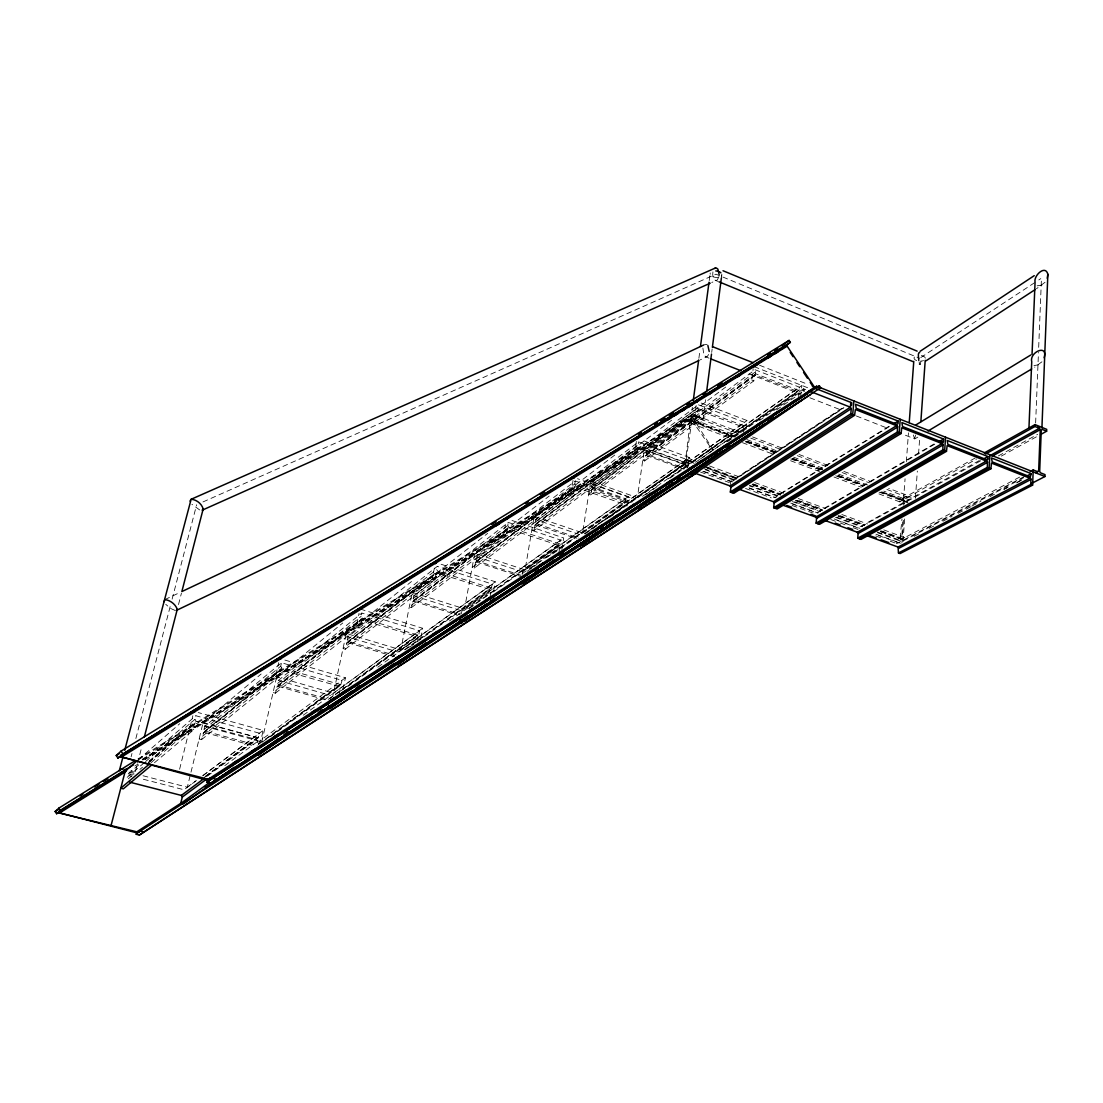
<?xml version="1.0" encoding="UTF-8"?>
<svg xmlns="http://www.w3.org/2000/svg" width="1103" height="1103" viewBox="0 0 1103 1103"><rect width="100%" height="100%" fill="white"/><g stroke="black" fill="none" stroke-linecap="round" stroke-linejoin="round"><path stroke-width="0.75" stroke-dasharray="5 3.75" d="M915.6 435.023L914.608 438.842L902.833 434.224M920.95 360.971L920.302 364.541L915.904 362.79M1035.634 422.945L1038.475 352.408M1038.681 347.348L1041.466 278.19L1038.819 279.928M915.407 498.335L917.338 471.064M918.551 454.022L919.764 436.981M877.188 531.936L899.827 540.208L901.992 518.961M903.109 503.947L903.219 500.073L882.303 492.214M903.55 499.218L905.067 478.799M906.335 461.771L908.472 432.845M880.456 531.522L901.744 539.202L902.557 520.258M903.674 505.229L904.722 498.983L883.779 491.111M901.923 542.731L903.771 517.79M902.999 541.408L904.722 518.134M804.239 391.606L804.487 389.18L759.484 420.477M798.503 398.142L799.027 393.164L798.145 391.703L754.81 375.034L645.669 455.539L644.593 460.957L642.759 460.296L751.832 380.108L753.17 368.747M700.433 458.945L798.999 390.49L799.647 387.277L755.114 369.739L646.068 450.658L646.537 454.395L684.494 468.21M800.654 396.749L801.84 385.457L689.568 464.018L644.593 447.584L637.369 497.618L590.739 481.142L582.591 532.859L534.183 516.369L525.056 569.893L474.745 553.389L464.515 608.842L412.191 592.366L400.761 649.874L346.245 633.453L332.816 696.393M803.232 391.372L803.494 388.794L806.128 389.828M743.56 432.431L744.029 428.543L743.119 427.054L698.02 410.302L591.76 489.332L590.574 494.944L588.671 494.268L694.835 415.597L696.889 416.369L698.02 410.302M668.142 478.895L744.029 425.772L744.746 422.435L698.406 404.829L592.242 484.286L592.669 488.133L632.102 502.017M746.083 428.902L747.062 420.533L700.639 402.843M644.593 460.957L753.804 380.88L754.81 375.034M798.999 390.49L755.707 373.807L755.114 369.739M730.255 484.865L730.655 481.528L843.175 407.421M702.873 348.024L704.017 355.566L708.981 358.199M712.938 271.931C712.124 275.709 713.338 280.755 717.832 281.334M702.942 420.05L705.575 399.755M711.711 352.395L712.152 349.003M721.376 277.97L721.817 274.578A5.873 3.226 7.1 0 1 721.128 276.15L720.245 276.77A5.873 3.226 7.1 0 1 713.227 276.812A5.873 3.226 7.1 0 1 710.277 272.965M688.093 466.652L689.292 457.524L640.829 439.739M696.172 405.504L694.725 417.003L739.561 433.906M744.029 425.772L698.971 409.02L698.061 407.517L698.406 404.829M735.453 437.146L690.395 420.202L685.542 460.282L682.233 463.481L681.999 465.314L688.41 467.644M142.204 759.36L694.959 415.211L688.01 420.353L687.762 422.146L731.137 438.429M690.795 419.112L692.367 407.283M698.888 358.282L700.019 349.83M709.229 280.562L710.125 273.806M694.228 463.343L686.149 459.854L692.077 418.961L737.176 435.933M604.692 520.202L686.038 462.998L686.838 459.537L638.568 441.848L535.727 519.61L535.286 522.174L536.127 523.567L578.703 538.016M687.141 468.155L687.459 465.756L646.068 450.658M546.785 557.456L624.781 502.334L625.663 498.721L575.297 480.991L476.303 556.725L475.82 559.386L476.675 560.82L520.919 575.256M626.876 506.098L628.269 496.612L577.503 478.702M685.997 465.866L685.073 464.335L638.072 447.528L636.803 453.843L533.852 530.626L531.867 529.95L634.666 453.057L636.707 439.091M686.038 462.998L639.092 446.205L638.154 444.647L638.568 441.848M558.89 552.851L559.828 547.019L558.863 545.392L507.614 528.571L413.005 601.383L411.433 607.629L409.282 606.953L503.685 534.624L505.477 524.559M469.326 608.401L559.966 543.931L560.944 540.18L508.318 522.422L413.777 595.799L413.225 598.557L414.108 600.032L460.13 614.454M561.841 549.473L563.702 537.947L510.592 519.996M584.273 533.755L624.698 505.298L624.491 504.347L574.704 486.892L573.284 493.455L474.207 568.128L472.153 567.466L571.051 492.669L573.395 478.164M624.781 502.334L575.794 485.499L574.828 483.9L575.297 480.991M522.146 574.511L522.588 571.878L625.663 498.721M533.852 530.626L535.148 524.821L638.072 447.528M493.661 590.918L495.302 581.764L439.628 563.785M411.433 607.629L506.029 535.396L507.614 528.571M559.966 543.931L508.773 527.096L507.78 525.455L508.318 522.422M490.008 597.33L491.083 591.249L490.09 589.567L436.457 572.76L346.99 642.773L345.253 649.253L343.019 648.592L432.224 579.116L435.285 563.385M405.284 649.653L491.276 588.037L492.365 584.121L437.298 566.377L347.859 636.969L347.252 639.837L348.148 641.353L394.502 655.251M461.426 613.668L461.923 610.924L560.944 540.18M474.207 568.128L475.641 562.116L574.704 486.892M345.253 649.253L434.679 579.888L436.457 572.76M491.276 588.037L437.698 571.23L436.678 569.534L437.298 566.377M417.486 641.381L418.106 638.196L417.072 636.472L360.846 619.721L277.294 686.452L275.392 693.194L273.061 692.532L356.297 626.394L359.068 613.268M418.919 634.032L419.554 630.764L361.839 613.061L278.301 680.441L277.611 683.419L278.535 684.977L328.556 699.274L418.919 634.032L329.976 698.392M420.822 637.824L422.67 628.269L360.915 609.27M275.392 693.194L358.861 627.166L360.846 619.721M417.361 634.97L362.184 618.107L361.15 616.356L361.839 613.061M339.048 694.793L340.469 688.134L339.407 686.342L280.369 669.714L203.628 732.64L201.532 739.658L199.091 738.996L275.447 676.732L278.659 662.696M262.266 742.112L340.786 684.646L342.109 680.372L281.513 662.751L204.758 726.381L204.014 729.483L204.951 731.082L257.192 745.27M342.992 689.375L345.446 677.725L280.617 658.822M201.532 739.658L278.149 677.504L280.369 669.714M340.786 684.646L281.803 668.004L280.727 666.198L281.513 662.751M149.029 761.663L194.528 723.03L256.641 739.506L257.73 741.368L256.958 744.718L260.349 742.705L263.162 730.42L198.223 712.552M205.999 776.457L258.116 737.714L259.591 733.233L195.865 715.75L145.127 759.36M258.695 744.346L259.412 741.271L345.446 677.725M261.783 741.85L276.66 676.801L342.785 622.974M143.004 775.74L187.317 787.211L203.104 722.63L261.149 674.002M179.61 769.246L192.832 715.75M154.448 762.738L192.046 731.192L194.528 723.03M258.116 737.714L196.072 721.224L194.969 719.349L195.865 715.75M135.421 771.548L141.818 746.731M178.507 604.554L181.43 593.193M131.119 756.782L131.988 753.459M135.862 738.527L170.386 605.754M172.123 599.122L196.651 504.747M719.018 276.467L717.308 279.941L711.766 282.506M708.609 354.504L707.285 356.49L700.267 359.868M1045.037 282.271L1036.462 288.752M1041.921 361.812L1034.628 367.216M138.523 759.567L179.748 723.706M138.62 764.958L126.914 775.023L131.808 776.278M144.272 762.683L126.073 778.249L127.038 779.904M145.568 761.58L194.969 719.349M128.348 778.801L132.25 775.478M149.181 761.084L196.072 721.224M139.929 769.398L142.535 767.178M148.381 762.531L193.838 723.954M148.795 762.614L195.658 722.879M151.042 762.642L189.206 730.42L192.046 731.192M204.014 729.483L280.727 666.198M204.951 731.082L281.803 668.004M203.049 733.426L279.735 670.583M203.628 732.64L281.444 669.576M277.611 683.419L361.15 616.356M278.535 684.977L362.184 618.107M276.743 687.21L360.254 620.562M277.294 686.452L361.867 619.61M346.245 633.453L411.502 581.515M347.252 639.837L436.678 569.534M348.148 641.353L437.698 571.23M346.466 643.504L435.906 573.56M346.99 642.773L487.664 533.369M413.225 598.557L507.78 525.455M414.108 600.032L549.184 496.06M412.522 602.086L507.104 529.316M413.005 601.383L508.524 528.489M475.82 559.386L574.828 483.9M534.183 516.369L614.936 454.932M476.675 560.82L575.794 485.499M475.186 562.792L574.236 487.609M475.641 562.116L575.573 486.823M535.286 522.174L638.154 444.647M590.739 481.142L671.934 419.995M536.127 523.567L639.092 446.205M534.721 525.455L638.899 447.473M187.317 787.211L195.589 781.021M202.483 775.85L263.162 730.42M196.431 780.524L184.063 789.776L139.971 778.387M203.297 775.381L259.591 733.233M591.856 486.781L698.061 407.517M644.593 447.584L728.642 384.878M204.965 776.622L257.013 737.879M592.669 488.133L698.971 409.02M205.241 776.636L258.778 736.804M138.523 759.664L685.597 419.457L692.532 414.287L741.381 432.734M591.36 489.953L698.806 410.261M207.336 776.098L256.641 739.506M645.724 453.057L754.81 372.345M590.574 494.944L696.889 416.369M224.805 765.661L257.73 741.368M646.537 454.395L755.707 373.807M645.283 456.132L754.424 375.654M645.669 455.539L755.569 374.992M258.571 744.263L339.738 684.784M265.589 739.3L341.392 683.777M270.621 736.625L339.407 686.342M422.67 628.269L333.506 693.139L276.66 676.801M303.27 715.199L419.554 630.764M340.565 691.112L418.354 634.859M347.693 686.59L417.072 636.472M400.761 649.874L495.302 581.764M492.365 584.121L398.018 652.052L347.859 636.969M377.805 667.191L418.106 638.196M404.415 649.764L491.8 587.251M409.696 647.103L490.09 589.567M464.515 608.842L563.702 537.947M449.459 620.934L491.083 591.249M468.499 608.498L560.462 543.186M493.344 591.939L558.863 545.392M525.056 569.893L628.269 496.612M522.16 573.698L559.828 547.019M530.667 568.376L625.236 501.603M527.275 571.244L537.023 564.35M552.741 553.858L689.292 457.524M686.838 459.537L580.261 534.748L535.727 519.61M588.506 531.108L688.989 460.392L692.781 461.771M592.49 528.434L686.466 462.309M585.059 534.004L596.282 526.117M637.369 497.618L747.062 420.533M609.352 517.514L744.746 422.435M642.497 496.336L744.428 425.124M645.655 494.64L659.704 484.796M670.059 478.15L799.647 387.277M695.552 462.281L799.372 389.855M726.615 441.545L798.145 391.703M727.594 441.627L803.494 388.794M776.512 409.916L801.826 392.351M843.919 407.517L733.605 480.122L705.3 469.781M732.999 480.908L843.202 408.413M920.798 357.551L1036.075 281.734M137.889 759.002L692.532 414.287M142.287 759.705L692.312 417.168L713.324 450.01M142.742 759.664L690.63 418.409L712.703 450.438M142.825 760.008L688.01 420.353M134.856 765.978L137.944 764.145M144.989 759.664L692.353 418.451M888.673 426.461L776.746 495.895L749.585 485.968M889.487 426.503L774.761 497.618L749.364 488.353M914.925 438.842L917.82 437.119M823.969 508.428L935.165 443.282M934.751 444.192L817.089 513.06L790.644 503.409M975.204 457.993L899.965 499.976L899.827 501.713L976.596 458.986M979.34 460.53L860.409 526.476L834.93 517.155M980.719 460.778L858.561 528.199L834.75 519.513M998.394 455.911L1037.633 434.334M1001.331 456.09L1037.565 436.195M1019.627 477.103L896.822 541.794L896.684 543.572L1026.383 475.421M1023.722 477.668L899.207 543.034L875.865 534.514M914.084 536.361L920.15 533.176M929.277 528.392L936.874 524.421M942.941 521.236L952.054 516.452M958.135 513.267L965.732 509.283M971.812 506.098L980.925 501.327M990.039 496.557L994.603 494.158M1003.716 489.387L1009.783 486.202M1017.38 482.218L1023.46 479.033M966.311 509.103L970.874 506.718M1004.281 489.208L1007.329 487.623M1016.442 482.852L1020.992 480.467M704.583 344.605L707.106 344.646M907.728 502.003A5.873 2.592 4 0 1 904.419 497.977L905.384 497.508A5.873 2.592 4 0 1 912.512 497.591L912.843 497.729M164.871 599.591L180.313 592.297M1038.723 364.776L1033.98 365.576M1041.908 285.194L1037.11 285.815M202.952 501.948L715.971 274.192L919.681 358.282M535.148 524.821L576.938 538.65M591.76 489.332L633.522 503.699M715.64 280.438L716.495 280.396M686.218 460.42L689.237 458.545L695.703 460.916M705.603 356.876L706.458 356.903M903.219 500.073L881.89 492.186M129.051 772.128L134.993 773.189A7.914 1.958 11.9 0 0 130.967 770.694M175.156 610.469L170.4 608.36L165.74 604.306M204.606 732.502L253.593 745.793M203.104 722.63L262.473 738.858M204.758 726.381L259.412 741.271M278.232 686.342L328.267 700.626M275.447 676.732L278.149 677.504M278.301 680.441L330.61 695.441M347.872 642.663L395.839 657.03M356.297 626.394L358.861 627.166M413.846 601.3L456.614 614.674M413.777 595.799L461.923 610.924M432.224 579.116L434.679 579.888M476.455 562.047L520.713 576.469M476.303 556.725L522.588 571.878M503.685 534.624L506.029 535.396M571.051 492.669L573.284 493.455M592.242 484.286L635.149 499.425M646.372 455.498L684.356 469.313M634.666 453.057L636.803 453.843M684.88 461.619L692.932 464.57M704.224 468.692L734.943 479.929M749.489 485.237L776.967 495.288M794.753 501.796L820.618 511.254M836.777 517.155L862.643 526.614M792.395 501.603L819.005 511.337L822.493 509.296L797.4 500.1M877.588 532.749L900.999 541.311M682.233 463.481L688.672 465.824M703.962 471.408L732.888 481.97M748.965 487.829L776.278 497.811M790.741 503.078L818.068 513.06M834.144 518.92L859.857 528.309M875.92 534.169L900.999 543.324M702.749 471.339L731.565 481.859M700.474 472.043L729.414 482.604M745.504 488.464L771.231 497.839M792.147 505.464L813.049 513.088M830.738 519.541L838.79 522.464M840.389 523.056L846.828 525.4M853.253 527.744L858.079 529.509M875.768 535.948L880.594 537.712M890.245 541.228L895.071 542.993M709.45 465.962L740.113 477.213M754.645 482.535L783.709 493.193M798.227 498.528L825.678 508.593M841.823 514.508L867.647 523.98M883.793 529.909L904.777 537.602L904.653 539.381L881.187 530.791M705.934 466.597L736.914 477.944M752.922 483.803L780.138 493.772M840.045 515.721L863.98 524.49M686.149 459.854L694.021 462.736M706.692 467.382L737.245 478.564M753.321 484.451L780.634 494.461M796.711 500.348L822.438 509.765M838.514 515.652L864.228 525.069M880.304 530.957L901.206 538.609M704.321 466.927L736.694 478.771M752.012 484.493L780.91 495.082M795.36 500.362L822.659 510.358M838.638 516.094L864.531 525.579M685.542 460.282L693.401 463.163M707.685 468.389L736.611 478.978M752.687 484.865L780 494.861M796.063 500.748L821.776 510.151M837.839 516.039L863.552 525.442M881.228 531.908L900.503 538.967M750.771 438.139L781.2 449.61M797.221 455.649L826.05 466.514M842.058 472.553L869.288 482.824M886.909 489.47L907.728 497.315L907.852 495.564L888.646 488.326M691.622 417.596L696.862 419.581M904.419 497.977L909.175 499.769M746.841 439.573L779.063 451.706M793.567 457.152L822.562 468.072M838.666 474.138L867.675 485.044M691.416 420.284L734.322 436.43M747.131 441.241L775.96 452.078M793.567 458.696L822.383 469.533M838.404 475.545L864.021 485.182M881.628 491.8L904.046 500.224M690.74 420.202L734.198 436.54M747.076 441.379L776.057 452.271M792.147 458.324L821.128 469.216M838.831 475.876L864.587 485.554M746.717 441.379L775.685 452.271M793.388 458.917L822.355 469.809M838.445 475.862L864.187 485.541M690.809 420.739L734.019 436.967M745.311 441.214L775.947 452.726M792.078 458.793L821.101 469.699M837.232 475.765L863.042 485.458M880.773 492.131L903.357 500.61M685.597 419.457L732.971 437.243M745.807 442.069L776.319 453.54M790.768 458.958L821.28 470.416M835.729 475.848L863.029 486.106M879.091 492.131L909.299 503.492M742.388 442.648L774.527 454.698M790.589 460.723L819.501 471.574M833.965 477.006L861.278 487.25M878.939 493.882L904.543 503.754M752.591 436.953L781.393 447.832M798.999 454.477L827.815 465.356M843.823 471.395L871.039 481.666M749.034 373.903L800.295 394.005M809.905 397.783L841.947 410.344M856.369 415.996L888.411 428.571M751.832 380.108L753.804 380.88M759.581 365.272L807.603 384.258M754.135 366.637L811.973 389.456M199.671 509.944L191.881 504.278M914.608 438.842L913.339 434.968M919.999 364.473L919.033 361.867M134.028 774.003A7.914 1.958 11.9 0 1 127.424 773.741M923.528 360.529A5.667 2.882 3 0 1 920.95 361.136M916.69 360.598A5.667 2.882 3 0 1 914.883 356.559L915.835 356.007A5.667 2.882 3 0 1 917.034 355.621M921.35 355.58A5.667 2.882 3 0 1 922.701 355.938L923.831 356.462A5.667 2.882 3 0 1 925.334 358.599M691.471 417.692L690.933 418.354A6.122 2.909 7.3 0 0 694.063 421.884A6.122 2.909 7.3 0 0 701.343 421.994L702.253 421.456A6.122 2.909 7.3 0 0 700.35 417.513A6.122 2.909 7.3 0 0 692.367 417.155L691.471 417.692"/><path stroke-width="1.5" d="M123.757 754.424L117.883 758.037L116.242 755.527L121.054 751.115L789.086 340.413L790.368 342.33L120.875 755.321L121.358 756.975L210.135 779.766L807.41 393.743M919.709 352.588C917.42 351.788 918.716 358.64 918.771 360.405M1031.208 483.638L1044.941 476.524L1045.01 474.607L1040.543 472.842L1039.674 471.477L1041.273 430.032L1042.211 429.425L1046.623 431.218L1046.692 429.343L1035.055 424.6L984.179 452.988M1030.202 471.532L1033.221 469.933L1037.702 471.712L1038.654 471.078L1040.267 429.618L1039.398 428.281L1034.986 426.475L985.572 453.981M1041.921 427.978L1047.85 274.233C1045.368 264.375 1033.483 275.667 1035.069 282.147L1032.05 354.228M867.013 535.755L898.049 547.047L898.462 552.961L1030.878 484.438L1030.85 478.564L991.473 463.067L990.908 468.761L861.016 539.395L857.707 538.195L858.106 533.507L857.334 532.239L824.079 520.147M1031.319 473.683L1030.285 476.868L992.19 461.854L991.459 457.938L1031.319 473.683L1026.769 476.069M898.462 552.961L900.089 553.554L1032.615 485.113L1033.221 469.933M1034.986 426.475L1035.055 424.6M1028.934 428.295L1031.732 361.812C1029.196 352.036 1048.305 343.75 1044.141 357.772M857.707 538.195L987.364 467.369L987.406 461.468L947.132 445.612L946.484 451.334L819.501 524.339L816.123 523.112L816.578 518.41L815.793 517.128L781.862 504.774M987.805 459.069L987.93 456.545L947.187 440.455L947.891 444.399L986.827 459.744L987.805 459.069L984.786 460.737M989.832 454.726L989.129 468.058L859.361 538.788M1047.85 274.233L1047.216 278.259M816.123 523.112L942.872 449.914L942.968 443.971L901.785 427.757L901.054 433.52L777.119 508.979L773.672 507.738L774.182 502.996L773.396 501.7L738.624 489.056M943.41 441.572L943.575 439.022L901.896 422.559L902.571 426.544L942.403 442.234L943.41 441.572L940.459 443.282M945.547 437.202L944.678 450.631L817.806 523.732M920.853 421.649L925.224 360.309M909.23 422.628L913.78 361.357M773.672 507.738L897.359 432.073L897.525 426.075L855.404 409.489L854.591 415.293L733.867 493.303L730.338 492.035L730.917 487.264L730.117 485.954L695.111 473.228M898.2 421.098L898.007 423.662L896.973 424.338L856.218 408.275L855.57 404.263L898.2 421.098L893.844 423.8M900.241 419.278L899.207 432.79L775.395 508.359M853.915 400.94L852.688 414.549L732.102 492.669M850.813 402.388L850.482 406.014L851.557 405.352L851.792 402.774L814.083 387.87M730.338 492.035L850.799 413.804L851.268 408.634L850.385 407.2L809.244 391M753.363 367.12L758.354 364.045M706.665 391.289L711.504 354.077M712.373 347.321L721.376 277.97M693.263 400.527L698.668 359.964M700.46 346.452L709.008 282.244M687.9 476.648L686.121 475.82L665.991 488.863M633.646 509.834L663.165 489.525M580.468 546.357L578.565 545.53L545.13 567.218M598.088 531.315L522.67 583.859L520.685 583.032L485.871 605.616M489.966 597.536L485.706 600.101M461.84 623.319L459.758 622.671L460.282 619.831M395.632 664.075L426.13 642.663M394.254 663.303L330.169 708.746L327.908 708.098L328.556 705.051M256.158 748.565L251.801 751.115M312.632 716.523L258.764 755.086L256.42 754.273L205.213 787.459M183.181 804.115L180.699 803.48L182.285 797.055L181.319 795.415L129.975 782.234M193.645 712.483L193.921 711.38L194.969 711.669M144.383 736.804L177.252 609.421C175.653 604.306 170.165 600.156 164.871 599.591L164.099 601.686M124.708 750.288L191.136 499.273C196.403 499.48 201.877 503.878 203.159 508.993L181.857 591.566L703.852 344.922M119.469 770.239L122.957 756.948M110.989 825.775L125.218 771.149L137.227 760.698M203.159 508.993L202.152 510.206L710.194 283.209M177.252 609.421L176.259 610.483L698.709 360.598M790.368 342.33L787.156 344.701L787.156 346.177L814.759 387.608M65.367 808.265L56.598 813.724L55.15 811.518L58.873 808.113L134.966 760.822M56.598 813.724L58.004 812.456L137.489 833.013M641.394 505.987L138.537 832.241L59.355 813.035L58.9 811.629L60.32 810.347L133.435 764.82M117.883 758.037L119.703 756.382L208.798 780.745M59.038 813.338L124.956 772.155M120.93 757.347L787.156 346.177M149.732 763.759L120.778 788.204L123.315 788.852L151.856 764.917M781.889 345.791L789.086 340.413M181.319 795.415L204.606 778.139M182.285 797.055L206.964 778.828M136.027 832.324L180.754 803.315M206.702 782.289L819.377 385.871L820.646 387.787L210.563 783.295L206.702 782.289L209.584 780.414M180.699 803.48L209.487 782.51M143.666 831.896L140.178 831.042L135.862 834.199L139.323 835.054L698.737 471.284M184.559 803.122L234.084 767.233M256.392 754.438L278.425 738.596M283.926 734.626L288.062 731.661M318.16 712.566L322.297 709.601M327.908 708.098L351.526 691.278M355.69 688.313L359.854 685.335M397.769 664.888L467.314 615.929M459.758 622.671L486.271 604.044M490.463 601.094L494.64 598.157M464.639 621.361L528.971 576.331M534.569 572.416L538.76 569.479M520.657 583.211L554.12 559.814M559.704 555.926L563.881 553.003M600.887 529.371L603.686 527.427M578.537 545.695L603.81 528.116M606.622 526.159L613.64 521.278M581.874 545.378L657.815 492.696M665.991 487.567L673.023 482.7M677.242 479.764L680.055 477.82M638.306 508.717L717.212 454.16M686.107 476L722.63 450.769M726.836 447.846L729.648 445.915M805.314 393.716L810.443 390.228M810.14 390.6L816.661 386.215L1044.941 476.524M817.185 387.387L819.377 385.871M690.712 474.717L763.841 424.31M768.074 421.401L773.699 417.527M689.692 477.309L802.35 399.865M920.026 351.347L1034.242 275.653M730.117 485.954L850.385 407.2M730.917 487.264L851.268 408.634M925.996 360.833L1035.028 289.675M139.323 835.054L695.979 473.339M210.563 783.295L810.567 394.64M276.522 741.244L328.294 707.726M348.038 694.904L396.239 663.703M421.167 647.516L459.786 622.492M607.946 526.476L634.763 509.131M644.276 504.112L690.506 474.138M816.661 386.215L207.226 779.904L210.094 778.056M233.105 763.193L237.421 760.408M274.013 736.776L278.356 733.978M292.805 724.643L297.148 721.845M311.597 712.524L315.927 709.725M330.39 700.391L334.719 697.592M342.288 692.712L346.59 689.926M395.343 658.45L399.644 655.665M432.776 634.28L437.064 631.509M467.107 612.11L471.395 609.339M538.788 565.825L543.09 563.054M572.898 543.807L577.145 541.063M598.391 527.358L602.638 524.614M613.957 517.293L618.204 514.549M629.289 507.408L633.591 504.622M647.944 495.357L652.259 492.572M666.612 483.293L670.927 480.522M689.113 468.775L693.401 466.004M697.689 463.232L701.977 460.475M716.261 451.251L720.549 448.48M723.403 446.632L727.69 443.861M757.099 424.876L761.387 422.118M772.803 414.742L777.091 411.971M791.361 402.76L795.649 399.989M55.15 811.518L58.073 809.699M80.023 796.049L82.946 794.229M94.637 786.963L99.036 784.233M103.42 781.503L107.804 778.773M58.9 811.629L126.197 769.729M59.465 811.546L100.373 786.053M104.757 783.323L123.743 771.493M69.751 805.535L74.135 802.805M78.52 800.075L82.904 797.331M85.827 795.511L91.673 791.871M94.596 790.051L100.442 786.411M104.826 783.681L123.826 771.838M496.157 525.828L499.08 524.022M593.193 465.949L597.55 463.26M667.825 419.898L670.707 418.12M673.575 416.341L677.904 413.68M682.219 411.019L685.101 409.241M687.969 407.462L692.298 404.801M708.912 394.543L711.78 392.778M723.251 385.692L726.119 383.927M737.59 376.854L740.458 375.075M768.184 357.979L770.983 356.241M775.202 353.649L778.001 351.912M773.396 501.7L896.877 425.51M116.242 755.527L119.179 753.721M491.745 524.476L496.143 521.774M525.483 503.726L528.406 501.92M540.139 494.695L544.551 491.993M638.416 434.224L641.353 432.417M654.548 424.297L657.485 422.49M660.421 420.684L664.819 417.982M669.218 415.279L673.616 412.563M686.824 404.443L689.761 402.636M702.956 394.516L705.892 392.709M717.626 385.485L722.024 382.782M767.495 354.808L770.432 353.001M774.83 350.285L777.767 348.493M120.875 755.321L787.156 344.701M122.64 754.576L549.156 491.676M552.079 489.87L739.686 374.22M742.622 372.414L785.777 346.163M128.155 751.708L132.553 748.992M135.476 747.186L138.413 745.38M142.811 742.677L147.209 739.961M151.607 737.245L170.662 725.498M175.06 722.782L180.92 719.17M183.856 717.364L188.255 714.647M192.653 711.945L197.051 709.229M201.449 706.513L204.372 704.707M208.77 701.991L213.169 699.288M217.567 696.572L227.838 690.244M232.237 687.527L238.096 683.915M241.033 682.109L245.431 679.393M249.829 676.69L261.549 669.452M264.486 667.646L270.345 664.034M273.282 662.227L277.68 659.511M282.078 656.795L285.001 654.989M289.4 652.287L293.798 649.57M298.196 646.854L318.726 634.197M321.649 632.391L327.522 628.779M330.445 626.973L334.843 624.257M339.241 621.554L342.178 619.748M346.576 617.032L350.975 614.316M355.373 611.614L359.771 608.897M362.694 607.091L365.631 605.285M370.029 602.569L374.427 599.853M378.825 597.15L408.138 579.061M411.074 577.255L416.934 573.643M419.871 571.837L422.807 570.03M427.206 567.314L431.604 564.598M436.002 561.896L455.056 550.135M459.455 547.433L465.314 543.82M468.251 542L472.649 539.298M477.047 536.582L479.97 534.776M482.907 532.97L488.767 529.357M491.704 527.551L497.563 523.925M500.5 522.119L512.219 514.894M516.618 512.178L545.944 494.103M548.867 492.296L554.74 488.67M557.663 486.864L560.6 485.058M566.459 481.446L569.396 479.64M573.794 476.923L578.193 474.221M582.591 471.505L592.849 465.176M597.247 462.46L617.777 449.803M620.699 447.997L626.559 444.385M629.496 442.579L635.356 438.966M638.292 437.16L644.152 433.534M647.089 431.728L650.025 429.922M654.424 427.206L658.822 424.503M663.22 421.787L683.736 409.13M686.673 407.324L692.532 403.712M695.469 401.906L698.392 400.099M704.265 396.473L707.188 394.667M710.125 392.861L715.985 389.249M718.922 387.443L739.437 374.786M743.836 372.069L764.365 359.426M767.288 357.606L773.162 353.994M774.182 502.996L897.759 426.93M916.097 424.793L1030.878 354.932M928.023 431.011L1031.705 368.967M939.163 441.6L943.575 439.022M815.793 517.128L942.334 443.406M816.578 518.41L943.203 444.812M714.647 268.443L716.302 267.946L717.874 269.118L719.211 274.868M983.421 459.041L987.93 456.545M989.749 455.773L1039.398 428.281M992.08 456.242L1040.267 429.618M857.334 532.239L986.771 460.902M858.106 533.507L987.626 462.295M1040.584 434.541L1046.623 431.218M1035.62 472.663L1038.654 471.078M898.049 547.047L1030.23 478.013M898.821 548.301L1031.084 479.405M191.136 499.273L715.447 267.988M125.039 769.37L127.052 769.687M125.218 771.149L126.169 771.383M212.259 778.208L216.16 779.228M279.611 658.532L280.617 658.822M359.964 608.98L360.915 609.27M506.525 518.617L507.366 518.906M786.811 505.464L791.664 507.228M811.05 514.288L815.903 516.052M835.261 523.098L840.017 524.835M847.931 527.717L852.674 529.44M868.654 535.258L876.402 538.085M881.063 539.781L888.825 542.607M636.831 438.277L637.589 438.553M710.58 358.82L741.023 370.76M850.799 413.804L854.591 415.293M897.359 432.073L901.054 433.52M942.872 449.914L946.484 451.334M987.364 467.369L990.908 468.761M1030.878 484.438L1032.615 485.113M713.145 346.921L753.17 362.735M812.401 386.16L815.613 387.415M718.935 281.789L913.174 361.674M723.016 270.731L917.131 351.14M790.231 352.422L793.085 356.71M796.89 362.418L799.744 366.706M803.549 372.414L807.355 378.136M810.209 382.424L814.014 388.132M121.054 751.115L122.723 753.652M58.873 808.113L60.32 810.347M707.864 345.501L709.215 351.457M190.157 500.5L190.309 501.575M1029.402 428.447A6.535 3.075 1.5 0 1 1030.299 427.771M1031.539 427.247A6.535 3.075 1.5 0 1 1033.056 426.902M1038.061 427.082A6.535 3.075 1.5 0 1 1039.509 427.523M119.8 770.818A7.914 1.958 11.9 0 1 123.178 769.218M715.764 270.924A5.873 3.226 7.1 0 1 720.935 272.896M696.71 401.354L696.613 402.14L697.441 401.63L696.71 401.354M573.532 477.296L573.395 478.164L574.332 477.585L573.532 477.296M435.464 562.433L435.285 563.385L436.347 562.723L435.464 562.433"/></g></svg>
